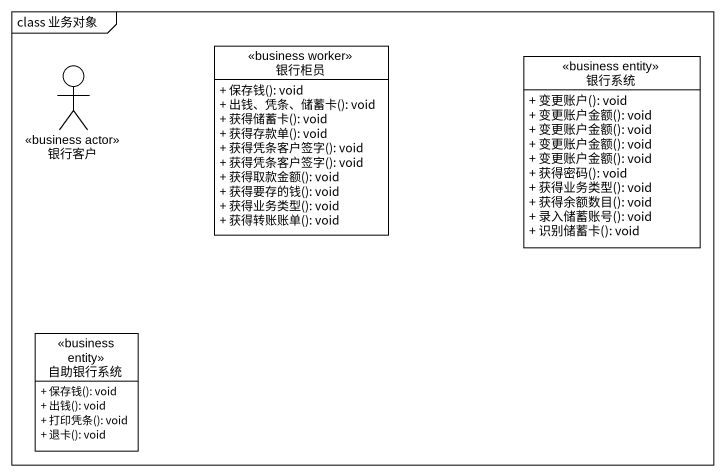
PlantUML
@startuml
mainframe class 业务对象
allowmixing
hide circle
hide empty members
skinparam classAttributeIconSize 0
actor 银行客户 <<business actor>>
class 银行柜员 <<business worker>> {
  + 保存钱(): void
  + 出钱、凭条、储蓄卡(): void
  + 获得储蓄卡(): void
  + 获得存款单(): void
  + 获得凭条客户签字(): void
  + 获得凭条客户签字(): void
  + 获得取款金额(): void
  + 获得要存的钱(): void
  + 获得业务类型(): void
  + 获得转账账单(): void
}
class 银行系统 <<business entity>> {
  + 变更账户(): void
  + 变更账户金额(): void
  + 变更账户金额(): void
  + 变更账户金额(): void
  + 变更账户金额(): void
  + 获得密码(): void
  + 获得业务类型(): void
  + 获得余额数目(): void
  + 录入储蓄账号(): void
  + 识别储蓄卡(): void
}
class 自助银行系统 <<business entity>> {
  + 保存钱(): void
  + 出钱(): void
  + 打印凭条(): void
  + 退卡(): void
}
@enduml
